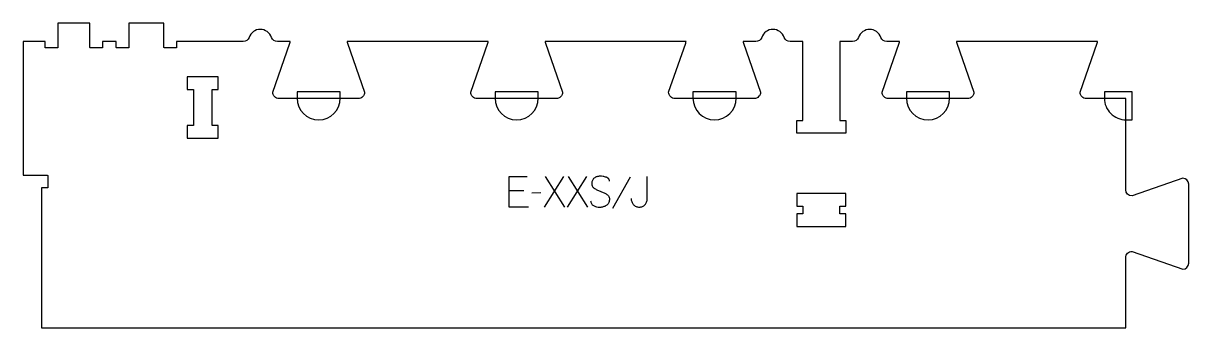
# Model space of a CAD drawing. Extents: x 0 to 1147, y 0 to 300.
import ezdxf

# ---------------------------------------------------------------- set-up
doc = ezdxf.new("R2010")
doc.units = 0
for name, color, linetype in [('1_ANYTOOL_1MMDEEP_LABELS_S', 2, 'CONTINUOUS'), ('3_ANYTOOL_CUTTHROUGH_INSID', 4, 'CONTINUOUS'), ('4_ANYTOOL_CUTTHROUGH_OUTSI', 5, 'CONTINUOUS'), ('5_ANYTOOL_HALF_MILL_9MM_IN', 3, 'CONTINUOUS')]:
    doc.layers.add(name, color=color, linetype=linetype)

msp = doc.modelspace()

# ---------------------------------------------------------------- linework, layer by layer
at = {"layer": '1_ANYTOOL_1MMDEEP_LABELS_S'}
for p, q in [((531.823688, 148.666495), (512.923688, 118.666495)), ((533.066545, 118.666495), (514.123688, 148.666495)), ((554.537973, 148.666495), (535.637973, 118.666495)), ((555.780831, 118.666495), (536.837973, 148.666495)), ((597.480831, 148.195066), (580.295116, 117.423638)), ((492.995116, 134.737923), (478.337973, 134.737923)), ((509.495116, 132.552209), (500.709402, 132.466495))]:
    msp.add_line(p, q, dxfattribs=at)
msp.add_lwpolyline([(497.280831, 118.666495), (478.337973, 118.666495), (478.337973, 148.666495), (496.166545, 148.666495)], dxfattribs=at)
for points in [[(577.166545, 144.080781, 0.071867), (576.973431, 145.417387, 0.100684), (576.346902, 146.598638, 0.047558), (575.872348, 147.075088, 0.038563), (575.322348, 147.463816, 0.037928), (574.625161, 147.811284, 0.026634), (573.887973, 148.066495, 0.028461), (570.86464, 148.752478, 0.041577), (567.780831, 149.009352, 0.036938), (566.278471, 148.898212, 0.041531), (564.812973, 148.553995, 0.041583), (563.435597, 147.976786, 0.038125), (562.166545, 147.187923, 0.057611), (561.096392, 146.196019, 0.065808), (560.302259, 144.975423, 0.06469), (559.824763, 143.515869, 0.046778), (559.680831, 141.980781, 0.052235), (559.843186, 140.430938, 0.075448), (560.387973, 138.980781, 0.076671), (561.304065, 137.807728, 0.061023), (562.509402, 136.923638, 0.021951), (565.538256, 135.396292, 0.018213), (568.680831, 134.116495, -0.02405), (571.782315, 132.811033, -0.02981), (574.723688, 131.180781, -0.068439), (575.86499, 130.21485, -0.079282), (576.673688, 128.962923, -0.076308), (577.098687, 127.384241, -0.047772), (577.123688, 125.737923, -0.046243), (576.830453, 124.056964, -0.06359), (576.180831, 122.486138, -0.064671), (575.208007, 121.201949, -0.057073), (573.952259, 120.187923, -0.067522), (570.983951, 118.825013, -0.070793), (567.759402, 118.323638, -0.064027), (564.620387, 118.686153, -0.070447), (561.695116, 119.866495, -0.054374), (560.536699, 120.716128, -0.074742), (559.637973, 121.827209, -0.075199), (559.114966, 123.133588, -0.057737), (558.952259, 124.537923)], [(598.552259, 127.152209, 0.042103), (598.687265, 125.551777, 0.047252), (599.104045, 124.002209, 0.047186), (599.809273, 122.547785, 0.040905), (600.759402, 121.237923, 0.051999), (601.930497, 120.130236, 0.059275), (603.314759, 119.309352, 0.058727), (604.90478, 118.818313, 0.045585), (606.566545, 118.666495, 0.043776), (608.151677, 118.805542, 0.056372), (609.673688, 119.255781, 0.056967), (611.001072, 120.005341, 0.051325), (612.137973, 121.023638, 0.045772), (613.066609, 122.254537, 0.04947), (613.745116, 123.637923, 0.049135), (614.152795, 125.176973, 0.04021), (614.280831, 126.766495), (614.280831, 148.666495)]]:
    msp.add_lwpolyline(points, format="xyb", dxfattribs=at)
at = {"layer": '3_ANYTOOL_CUTTHROUGH_INSID'}
for points in [[(167.5, 199), (161.5, 199), (161.5, 186.5), (192, 186.5), (192, 199), (186, 199), (186, 234.5), (192, 234.5), (192, 247), (161.5, 247), (161.5, 234.5), (167.5, 234.5)], [(785.75, 132), (761.5, 132), (761.5, 119.5), (767.5, 119.5), (767.5, 112), (761.5, 112), (761.5, 99.5), (761.75, 99.5), (785.75, 99.5), (809.75, 99.5), (810, 99.5), (810, 112), (804, 112), (804, 119.420062), (810, 119.420062), (810, 131.920062), (786, 131.920062), (786, 132)]]:
    msp.add_lwpolyline(points, close=True, dxfattribs=at)
at = {"layer": '4_ANYTOOL_CUTTHROUGH_OUTSI'}
msp.add_lwpolyline([(767.5, 281.5), (755.095563, 281.5, -0.317837), (749.203006, 285.666667, 0.707107), (727.046994, 285.666667, -0.317837), (721.154437, 281.5), (708.755437, 281.5, 0.061784), (708.990431, 280.10513), (725.885965, 231.832588, -0.084368), (725.9, 231.75, -0.414214), (719.65, 225.5), (641.65, 225.5, -0.414214), (635.4, 231.75, -0.084368), (635.414035, 231.832588), (652.313148, 280.116195, 0.061178), (652.544563, 281.5), (513.855437, 281.5, 0.061784), (514.090431, 280.10513), (530.985965, 231.832588, -0.084368), (531, 231.75, -0.414214), (524.75, 225.5), (446.75, 225.5, -0.414214), (440.5, 231.75, -0.084368), (440.514035, 231.832588), (457.413148, 280.116195, 0.061178), (457.644563, 281.5), (318.955437, 281.5, 0.061784), (319.190431, 280.10513), (336.085965, 231.832588, -0.084368), (336.1, 231.75, -0.414214), (329.85, 225.5), (251.85, 225.5, -0.414214), (245.6, 231.75, -0.084368), (245.614035, 231.832588), (262.513148, 280.116195, 0.061178), (262.744563, 281.5), (250.345563, 281.5, -0.317837), (244.453006, 285.666667, 0.707107), (222.296994, 285.666667, -0.317837), (216.404437, 281.5), (203.75, 281.5), (151, 281.5), (151, 275.75, -0.414214), (150.75, 275.5), (138.75, 275.5, -0.414214), (138.5, 275.75), (138.5, 299.5), (104, 299.5), (104, 275.75, -0.414214), (103.75, 275.5), (91.75, 275.5, -0.414214), (91.5, 275.75), (91.5, 281.5), (78.089, 281.5), (78.089, 275.75, -0.414214), (77.839, 275.5), (65.839, 275.5, -0.414214), (65.589, 275.75), (65.589, 299.5), (34, 299.5), (34, 275.75, -0.414214), (33.75, 275.5), (21.75, 275.5, -0.414214), (21.5, 275.75), (21.5, 281.5), (0, 281.5), (0, 150.000007), (23.75, 150.000007, -0.414214), (24, 149.750007), (24, 137.750007, -0.414214), (23.75, 137.500007), (18, 137.500007), (18, 0), (1085.499999, 0), (1085.499733, 68.831642, -0.414214), (1091.749733, 75.081642, -0.084369), (1091.832321, 75.067606), (1141.79178, 57.581655, 0.412073), (1147.499733, 63.331501), (1147.499733, 141.331501, 0.412073), (1141.79178, 147.081348), (1091.832321, 129.595396, -0.084369), (1091.749733, 129.581361, -0.411451), (1085.500006, 135.773532), (1085.5, 225.5), (1046.75, 225.5, -0.414214), (1040.5, 231.75, -0.084368), (1040.514035, 231.832588), (1057.413148, 280.116195, 0.061178), (1057.644563, 281.5), (918.955437, 281.5, 0.061784), (919.190431, 280.10513), (936.085965, 231.832588, -0.084368), (936.1, 231.75, -0.414214), (929.85, 225.5), (851.85, 225.5, -0.414214), (845.6, 231.75, -0.084368), (845.614035, 231.832588), (862.513148, 280.116195, 0.061178), (862.744563, 281.5), (850.345563, 281.5, -0.317837), (844.453006, 285.666667, 0.707107), (822.296994, 285.666667, -0.317837), (816.404437, 281.5), (804, 281.5), (804, 203.999996), (809.75, 203.999996, -0.414214), (810, 203.749996), (810, 191.749996, -0.414214), (809.75, 191.499996), (785.75, 191.499996), (761.75, 191.5, -0.414214), (761.5, 191.75), (761.5, 203.75, -0.414214), (761.75, 204), (767.5, 204)], format="xyb", close=True, dxfattribs=at)
at = {"layer": '5_ANYTOOL_HALF_MILL_9MM_IN'}
for points in [[(269.6, 225.75, 1), (312.1, 225.75), (312.1, 232), (269.6, 232)], [(464.5, 225.75, 1), (507, 225.75), (507, 232), (464.5, 232)], [(659.400002, 225.74, 0.999765), (701.9, 225.75), (701.9, 232), (659.4, 232)], [(869.6, 225.75, 1), (912.1, 225.75), (912.1, 232), (869.6, 232)], [(1064.5, 226), (1064.5, 225.75, 0.414214), (1085.75, 204.5), (1092, 204.5), (1092, 232), (1064.5, 232)]]:
    msp.add_lwpolyline(points, format="xyb", close=True, dxfattribs=at)

doc.saveas('drawing.dxf')
